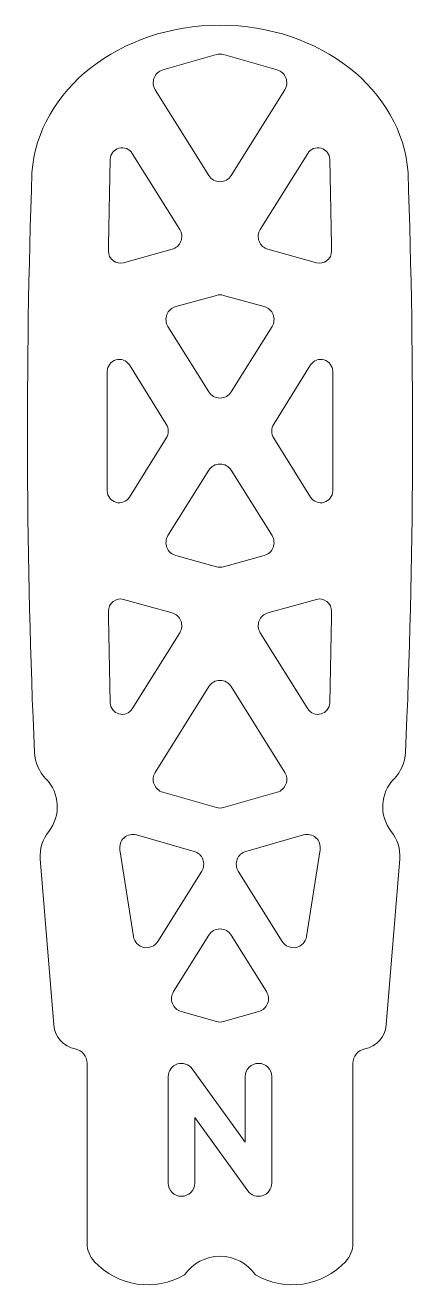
# Model space of a CAD drawing. Header units: millimetres. Extents: x -14.7 to 14.7, y -64.2 to 30.5.
import ezdxf

# ---------------------------------------------------------------- set-up
doc = ezdxf.new("R2010")
doc.units = ezdxf.units.MM
doc.layers.get('0').update_dxf_attribs({"lineweight": 5})

msp = doc.modelspace()

# ---------------------------------------------------------------- linework, layer by layer
for p, q in [((-6.604, 20.883), (-3.031, 15.163)), ((3.031, 15.163), (6.604, 20.883)), ((-3.612, 13.669), (-7.259, 12.661)), ((7.259, 12.661), (3.612, 13.669)), ((-6.826, 4.969), (-4.052, 0.53)), ((4.052, 0.53), (6.826, 4.969)), ((-4.052, -0.53), (-6.826, -4.969)), ((6.826, -4.969), (4.052, -0.53)), ((-7.259, -12.661), (-3.612, -13.67)), ((3.612, -13.67), (7.259, -12.661)), ((-3.031, -15.163), (-6.604, -20.884)), ((6.604, -20.884), (3.031, -15.163)), ((-13.543, -32.162), (-12.524, -44.665)), ((13.543, -32.162), (12.524, -44.665)), ((-10, -47.55), (-10, -61.088)), ((1.9, -53.467), (-2.09, -47.963)), ((10, -61.088), (10, -47.55)), ((-3.9, -56.55), (-3.9, -48.55)), ((1.9, -53.467), (1.9, -48.55)), ((3.9, -48.55), (3.9, -56.55)), ((-1.9, -56.55), (-1.9, -51.633)), ((-1.9, -51.633), (2.09, -57.137))]:
    msp.add_line(p, q)
for points in [[(4.304, 27.16, -0.49874), (4.877, 25.669), (0.848, 19.219, -0.554383), (-0.848, 19.219), (-4.877, 25.669, -0.49874), (-4.304, 27.16), (-0.275, 28.313, -0.140224), (0.275, 28.313)], [(-0.266, 10.206, -0.135658), (0.266, 10.206), (3.336, 9.357, -0.501541), (3.918, 7.864), (0.848, 2.95, -0.554383), (-0.848, 2.95), (-3.918, 7.864, -0.501541), (-3.336, 9.357)], [(-0.848, -2.95, -0.554383), (0.848, -2.95), (3.918, -7.864, -0.501541), (3.336, -9.358), (0.266, -10.206, -0.135658), (-0.266, -10.206), (-3.336, -9.358, -0.501541), (-3.918, -7.864)], [(4.877, -25.669, -0.49874), (4.304, -27.161), (0.275, -28.313, -0.140224), (-0.275, -28.313), (-4.304, -27.161, -0.49874), (-4.877, -25.669), (-0.848, -19.219, -0.554383), (0.848, -19.219)], [(-1.951, -31.606, -0.49874), (-1.378, -33.097), (-4.68, -38.384, -0.694176), (-6.516, -38.009), (-7.542, -31.484, -0.548057), (-6.279, -30.368)], [(6.516, -38.009, -0.694176), (4.68, -38.384), (1.378, -33.097, -0.49874), (1.951, -31.606), (6.279, -30.368, -0.548057), (7.542, -31.484)], [(0.275, -44.409, -0.140224), (-0.275, -44.409), (-2.928, -43.65, -0.49874), (-3.501, -42.159), (-0.848, -37.912, -0.554383), (0.848, -37.912), (3.501, -42.159, -0.49874), (2.928, -43.65)]]:
    msp.add_lwpolyline(points, format="xyb", close=True)
for centre, radius, start, end in [((-7.368, 20.407), 0.9, 31.9935, 178.67638), ((7.368, 20.407), 0.9, 1.32362, 148.0065), ((-3.879, 14.633), 1, -74.53913, 31.9935), ((3.879, 14.633), 1, 148.0065, 254.53913), ((-7.499, 13.528), 0.9, 179.13616, 285.46087), ((7.499, 13.528), 0.9, -105.46087, 0.86384), ((-7.589, 4.492), 0.9, 31.9935, 179.7162), ((7.589, 4.492), 0.9, 0.2838, 148.0065), ((-4.901, 0), 1, -31.9935, 31.9935), ((4.901, 0), 1, 148.0065, 211.9935), ((-7.589, -4.492), 0.9, 180.2838, 328.0065), ((7.589, -4.492), 0.9, 211.9935, 359.7159), ((-7.499, -13.529), 0.9, 74.53913, 180.86355), ((7.499, -13.529), 0.9, -0.86384, 105.46087), ((-3.879, -14.634), 1, -31.9935, 74.53913), ((3.879, -14.634), 1, 105.46087, 211.9935), ((-7.368, -20.407), 0.9, 181.32362, 328.0065), ((7.368, -20.407), 0.9, 211.9935, 358.67608), ((-10.97, -24.045), 3, 182.57297, 224.49206), ((10.97, -24.045), 3, 315.50794, 357.42703), ((-15.25, -28.25), 3, -38.40598, 44.49206), ((15.25, -28.25), 3, 135.50794, 218.40598), ((-10.548, -31.978), 3, 141.59402, 183.5275), ((10.548, -31.978), 3, -3.5275, 38.40598), ((-10.53, -44.503), 2, 184.65786, 259.41326), ((10.53, -44.503), 2, 280.58674, 355.34214), ((-11.1, -47.55), 1.1, 0, 79.41326), ((11.1, -47.55), 1.1, 100.58674, 180), ((-2.9, -48.55), 1, 35.94211, 180), ((2.9, -48.55), 1, 0, 180), ((-2.9, -56.55), 1, 180, 0), ((2.9, -56.55), 1, 215.94211, 0), ((-8, -61.088), 2, 180, 222.92162), ((8, -61.088), 2, 317.07838, 360), ((-5.437, -58.704), 5.5, 222.92162, 300.18347), ((0, -65.309), 3.25, 34.70642, 145.29358), ((5.437, -58.704), 5.5, 239.81653, 317.07838)]:
    msp.add_arc(centre, radius, start, end)
for centre, major_axis, ratio, start_param, end_param in [((0, 18.749), (14.182, 0), 0.830174, 0.058047, 3.083546), ((0, 0), (0, 87.899), 0.096702, 1.336255, 1.416118), ((0, 0), (0, 87.899), 0.096702, 4.867067, 4.94693), ((0, 0), (0, -90), 0.161111, 4.494763, 4.984395), ((0, 0), (0, -90), 0.161111, 1.29879, 1.788422), ((0, 0), (0, 87.899), 0.096702, 1.519619, 1.621974), ((0, 0), (0, 87.899), 0.096702, 4.661211, 4.763566), ((0, 0), (0, 87.899), 0.096702, 1.725475, 1.805337), ((0, 0), (0, 87.899), 0.096702, 4.477848, 4.55771)]:
    msp.add_ellipse(centre, major_axis=major_axis, ratio=ratio, start_param=start_param, end_param=end_param)

doc.saveas('drawing.dxf')
